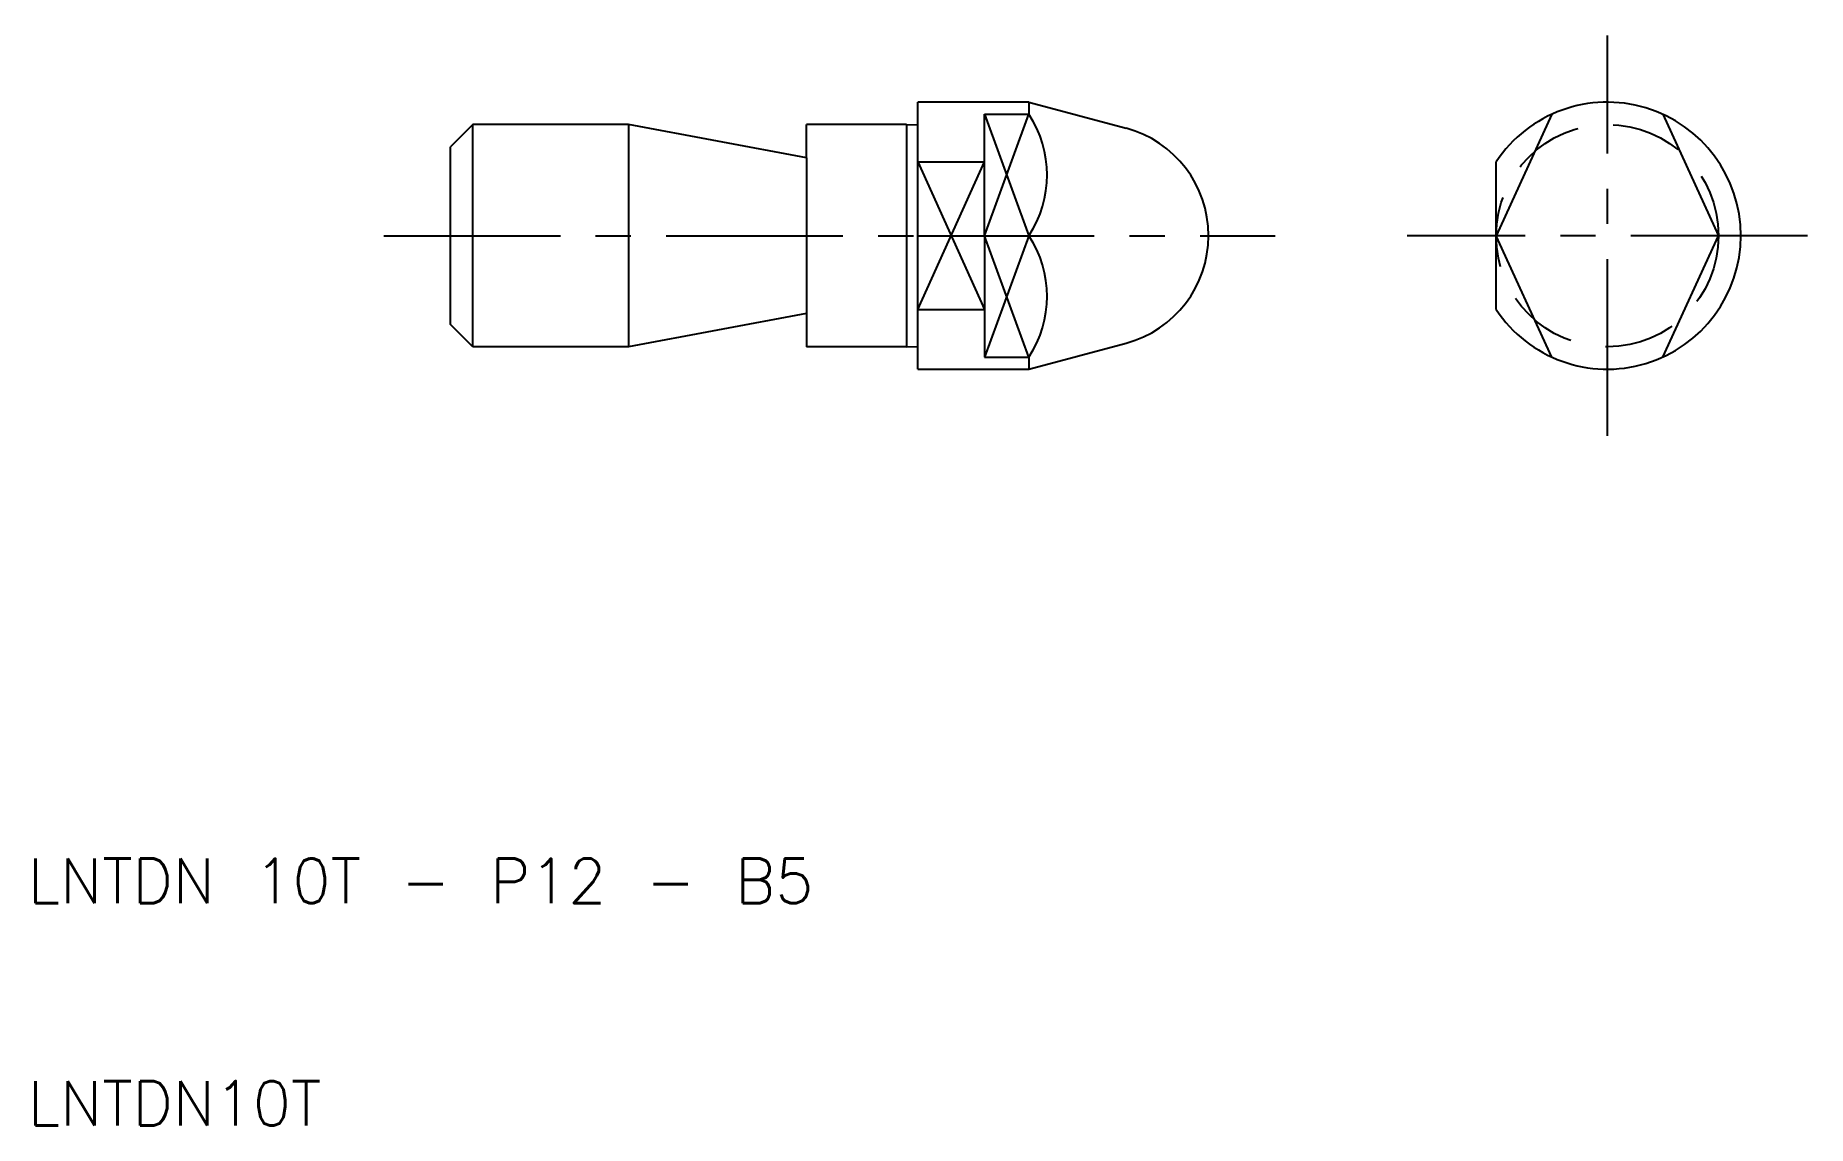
# Model space of a CAD drawing. Extents: x 10.3 to 90, y 10 to 59.
import ezdxf

# ---------------------------------------------------------------- set-up
doc = ezdxf.new("R2010")
doc.units = 0
doc.header["$LTSCALE"] = 0.25
doc.linetypes.add('CENTER', pattern=[50.8, 31.75, -6.35, 6.35, -6.35])
doc.linetypes.add('DASHED', pattern=[19.05, 12.7, -6.35])
doc.layers.get('0').update_dxf_attribs({"linetype": 'CONTINUOUS'})
doc.layers.add('CENTER', color=1, linetype='CENTER')
doc.styles.get("Standard").update_dxf_attribs({"font": 'txt.shx', "bigfont": 'extfont.shx'})

msp = doc.modelspace()

# ---------------------------------------------------------------- linework, layer by layer
for p, q in [((50, 54.975), (50, 56)), ((55, 56), (50, 56)), ((55, 56), (59.368, 54.83)), ((55, 56), (55, 55.454)), ((30, 55), (29, 54)), ((30, 45), (30, 55)), ((37, 55), (30, 55)), ((45, 53.5), (37, 55)), ((37, 55), (37, 45)), ((49.5, 55), (45, 55)), ((45, 53.5), (45, 55)), ((49.5, 55), (49.5, 45)), ((49.5, 55), (50, 54.975)), ((50, 45.025), (50, 54.975)), ((53, 55.454), (55, 55.454)), ((53, 50), (53, 55.454)), ((78.5, 55.454), (76, 50)), ((83.5, 55.454), (86, 50)), ((29, 46), (29, 54)), ((45, 53.5), (45, 46.5)), ((50, 53.317), (53, 53.317)), ((76, 46.683), (76, 53.317)), ((53, 50), (55, 50)), ((53, 50), (53, 44.546)), ((78.5, 44.546), (76, 50)), ((83.5, 44.546), (86, 50)), ((45, 46.5), (37, 45)), ((45, 46.5), (45, 45)), ((50, 46.683), (53, 46.683)), ((30, 45), (29, 46)), ((37, 45), (30, 45)), ((49.5, 45), (45, 45)), ((49.5, 45), (50, 45.025)), ((50, 44), (50, 45.025)), ((55, 44), (59.368, 45.17)), ((50, 44), (55, 44)), ((53, 44.546), (55, 44.546)), ((55, 44.546), (55, 44))]:
    msp.add_line(p, q)
at = {"color": 3}
for p, q in [((53, 55.454), (55, 50)), ((53, 50), (55, 55.454)), ((50, 53.317), (53, 46.683)), ((50, 46.683), (53, 53.317)), ((55, 50), (53, 44.546)), ((55, 44.546), (53, 50))]:
    msp.add_line(p, q, dxfattribs=at)
at = {"color": 3, "linetype": 'DASHED'}
msp.add_circle((81, 50), 5, dxfattribs=at)
for centre, radius, start, end in [((81, 50), 6, 213.55731, 146.44269), ((50.864, 52.727), 4.954, 326.60151, 33.39849), ((58.074, 50), 5, 285, 75), ((50.864, 47.273), 4.954, 326.60151, 33.39849)]:
    msp.add_arc(centre, radius, start, end)
at = {"layer": 'CENTER', "color": 1, "linetype": 'CENTER'}
for p, q in [((81, 41), (81, 59)), ((26, 50), (50, 50)), ((50, 50), (66.074, 50)), ((90, 50), (72, 50))]:
    msp.add_line(p, q, dxfattribs=at)

# ---------------------------------------------------------------- texts
for s, p in [('LNTDN 10T - P12 - B5', (10, 20)), ('LNTDN10T', (10, 10))]:
    msp.add_text(s, height=2).set_placement(p)

doc.saveas('drawing.dxf')
